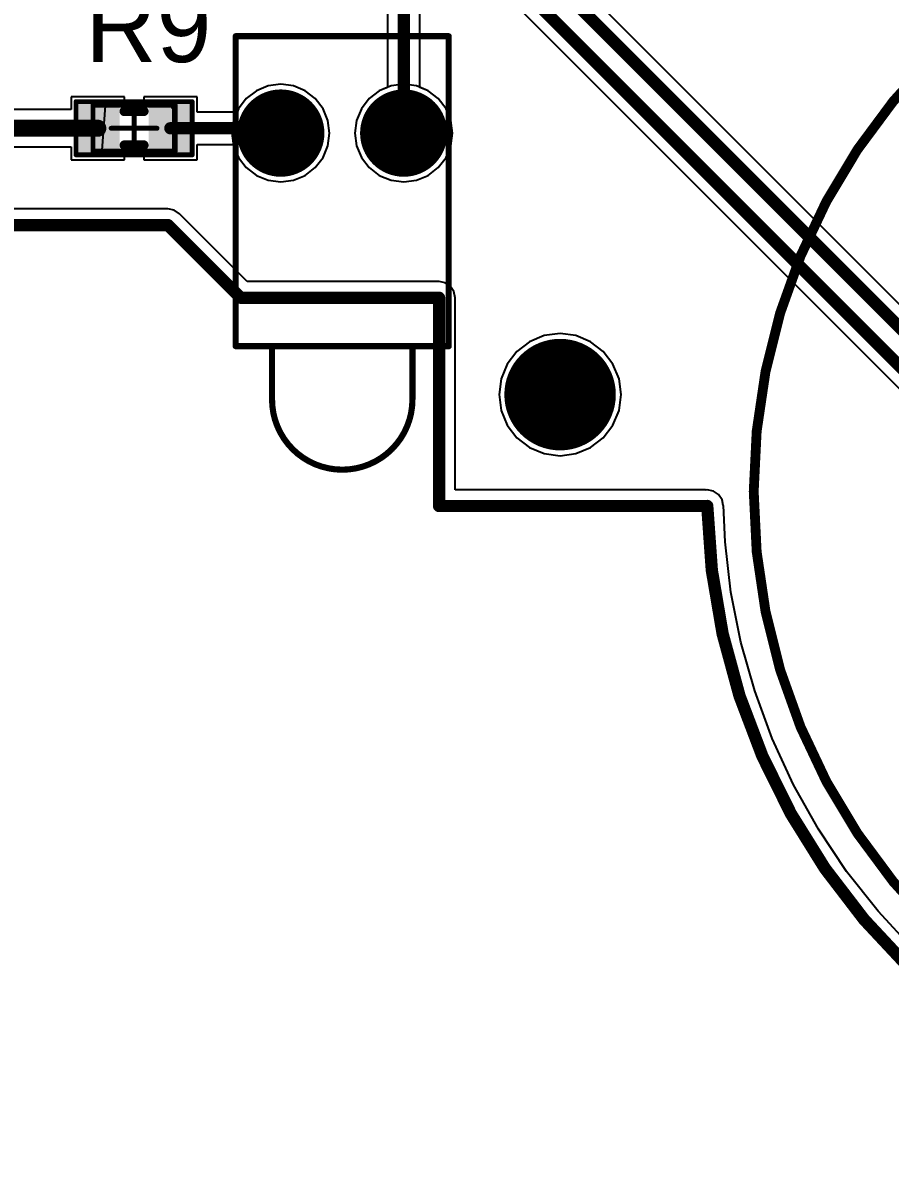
# Model space of a CAD drawing. Extents: x 2.14 to 5.34, y 1.83 to 4.04.
# Drawn here: x 3.52 to 4.225, y 1.83 to 2.755 of the extents above; entities that cross this region are included whole.
import ezdxf

# ---------------------------------------------------------------- set-up
doc = ezdxf.new("R2010")
doc.units = 0
for name, color, linetype in [('BOTTOMLAYER', 5, 'CONTINUOUS'), ('BOTTOMOVERLAY', 54, 'CONTINUOUS'), ('BOTTOMSOLDER', 6, 'CONTINUOUS'), ('KEEPOUTLAYER', 6, 'CONTINUOUS'), ('MECHANICAL13', 56, 'CONTINUOUS'), ('MECHANICAL15', 56, 'CONTINUOUS'), ('MULTILAYER', 9, 'CONTINUOUS'), ('PADHOLELAYER', 156, 'CONTINUOUS'), ('TOPLAYER', 1, 'CONTINUOUS'), ('TOPOVERLAY', 2, 'CONTINUOUS'), ('TOPPASTE', 8, 'CONTINUOUS'), ('TOPSOLDER', 216, 'CONTINUOUS'), ('VIAHOLELAYER', 16, 'CONTINUOUS')]:
    doc.layers.add(name, color=color, linetype=linetype)

msp = doc.modelspace()

# ---------------------------------------------------------------- linework, layer by layer
at = {"layer": 'BOTTOMLAYER'}
for p, q in [((3.573396, 3.116702), (4.601047, 2.089051)), ((4.371579, 2.387142), (3.809874, 2.948847)), ((3.842655, 2.702531), (3.842655, 2.820471)), ((3.816402, 2.815034), (3.816402, 2.702531)), ((3.719251, 2.703711), (3.709674, 2.699744)), ((3.729529, 2.705064), (3.719251, 2.703711)), ((3.739806, 2.703711), (3.729529, 2.705064)), ((3.749383, 2.699744), (3.739806, 2.703711)), ((3.816402, 2.702531), (3.809674, 2.699744)), ((3.849384, 2.699744), (3.842655, 2.702531)), ((3.70145, 2.693433), (3.695139, 2.685209)), ((3.709674, 2.699744), (3.70145, 2.693433)), ((3.757608, 2.693433), (3.749383, 2.699744)), ((3.763918, 2.685209), (3.757608, 2.693433)), ((3.80145, 2.693433), (3.795139, 2.685209)), ((3.809674, 2.699744), (3.80145, 2.693433)), ((3.857608, 2.693433), (3.849384, 2.699744)), ((3.863918, 2.685209), (3.857608, 2.693433)), ((3.695139, 2.685209), (3.691172, 2.675632)), ((3.767885, 2.675632), (3.763918, 2.685209)), ((3.795139, 2.685209), (3.791172, 2.675632)), ((3.867885, 2.675632), (3.863918, 2.685209)), ((3.691172, 2.675632), (3.689819, 2.665354)), ((3.769238, 2.665354), (3.767885, 2.675632)), ((3.791172, 2.675632), (3.789819, 2.665354)), ((3.869238, 2.665354), (3.867885, 2.675632)), ((3.689819, 2.665354), (3.691172, 2.655077)), ((3.767885, 2.655077), (3.769238, 2.665354)), ((3.789819, 2.665354), (3.791172, 2.655077)), ((3.867885, 2.655077), (3.869238, 2.665354)), ((3.691172, 2.655077), (3.695139, 2.6455)), ((3.763918, 2.6455), (3.767885, 2.655077)), ((3.791172, 2.655077), (3.795139, 2.6455)), ((3.863918, 2.6455), (3.867885, 2.655077)), ((3.695139, 2.6455), (3.70145, 2.637275)), ((3.757608, 2.637275), (3.763918, 2.6455)), ((3.795139, 2.6455), (3.80145, 2.637275)), ((3.857608, 2.637275), (3.863918, 2.6455)), ((3.70145, 2.637275), (3.709674, 2.630965)), ((3.749383, 2.630965), (3.757608, 2.637275)), ((3.80145, 2.637275), (3.809674, 2.630965)), ((3.849384, 2.630965), (3.857608, 2.637275)), ((3.709674, 2.630965), (3.719251, 2.626998)), ((3.719251, 2.626998), (3.729529, 2.625645)), ((3.729529, 2.625645), (3.739806, 2.626998)), ((3.739806, 2.626998), (3.749383, 2.630965)), ((3.809674, 2.630965), (3.819251, 2.626998)), ((3.819251, 2.626998), (3.829529, 2.625645)), ((3.829529, 2.625645), (3.839806, 2.626998)), ((3.839806, 2.626998), (3.849384, 2.630965)), ((3.637795, 2.603677), (3.427165, 2.603677)), ((3.642819, 2.602678), (3.637795, 2.603677)), ((3.647077, 2.599833), (3.642819, 2.602678)), ((3.702288, 2.544622), (3.647077, 2.599833)), ((3.858268, 2.544622), (3.702288, 2.544622)), ((3.863291, 2.543623), (3.858268, 2.544622)), ((3.867549, 2.540777), (3.863291, 2.543623)), ((3.870395, 2.536519), (3.867549, 2.540777)), ((3.871394, 2.531496), (3.870395, 2.536519)), ((3.871394, 2.375331), (3.871394, 2.531496)), ((3.943846, 2.500702), (3.931874, 2.495743)), ((3.956693, 2.502393), (3.943846, 2.500702)), ((3.96954, 2.500702), (3.956693, 2.502393)), ((3.981512, 2.495743), (3.96954, 2.500702)), ((3.921594, 2.487855), (3.913706, 2.477574)), ((3.931874, 2.495743), (3.921594, 2.487855)), ((3.991792, 2.487855), (3.981512, 2.495743)), ((3.99968, 2.477574), (3.991792, 2.487855)), ((3.913706, 2.477574), (3.908747, 2.465603)), ((4.004639, 2.465603), (3.99968, 2.477574)), ((3.908747, 2.465603), (3.907056, 2.452756)), ((4.00633, 2.452756), (4.004639, 2.465603)), ((3.907056, 2.452756), (3.908747, 2.439909)), ((4.004639, 2.439909), (4.00633, 2.452756)), ((3.908747, 2.439909), (3.913706, 2.427937)), ((3.99968, 2.427937), (4.004639, 2.439909)), ((3.913706, 2.427937), (3.921594, 2.417657)), ((3.991792, 2.417657), (3.99968, 2.427937)), ((3.921594, 2.417657), (3.931874, 2.409769)), ((3.981512, 2.409769), (3.991792, 2.417657)), ((3.931874, 2.409769), (3.943846, 2.40481)), ((3.943846, 2.40481), (3.956693, 2.403119)), ((3.956693, 2.403119), (3.96954, 2.40481)), ((3.96954, 2.40481), (3.981512, 2.409769)), ((4.074803, 2.375331), (3.871394, 2.375331)), ((4.075497, 2.375193), (4.074803, 2.375331)), ((4.076369, 2.375366), (4.075497, 2.375193)), ((4.081392, 2.374367), (4.076369, 2.375366)), ((4.08565, 2.371522), (4.081392, 2.374367)), ((4.088496, 2.367263), (4.08565, 2.371522)), ((4.089436, 2.362537), (4.088496, 2.367263)), ((4.089667, 2.362542), (4.089436, 2.362537)), ((4.09082, 2.333192), (4.089667, 2.362542)), ((4.095676, 2.292167), (4.09082, 2.333192)), ((4.103735, 2.251649), (4.095676, 2.292167)), ((4.114949, 2.211889), (4.103735, 2.251649)), ((4.129247, 2.17313), (4.114949, 2.211889)), ((4.146543, 2.135614), (4.129247, 2.17313)), ((4.166728, 2.09957), (4.146543, 2.135614)), ((4.18968, 2.06522), (4.166728, 2.09957)), ((4.215256, 2.032778), (4.18968, 2.06522)), ((4.243298, 2.002442), (4.215256, 2.032778))]:
    msp.add_line(p, q, dxfattribs=at)
at = {"layer": 'BOTTOMLAYER', "const_width": 0.01}
for points in [[(3.582677, 3.125984), (4.614173, 2.094488)], [(3.61811, 3.122047), (4.366142, 2.374016)], [(3.829529, 2.665354), (3.829529, 2.820471)]]:
    msp.add_lwpolyline(points, dxfattribs=at)
at = {"layer": 'BOTTOMLAYER'}
for points, const_width in [([(3.713781, 2.665354, 1), (3.745277, 2.665354, 1)], 0.031496), ([(3.813781, 2.665354, 1), (3.845277, 2.665354, 1)], 0.031496), ([(3.827029, 2.665354, 1), (3.832029, 2.665354, 1)], 0.005), ([(3.936024, 2.452756, 1), (3.977362, 2.452756, 1)], 0.041339)]:
    msp.add_lwpolyline(points, format="xyb", close=True, dxfattribs=dict(at, const_width=const_width))
at = {"layer": 'BOTTOMOVERLAY'}
for points, const_width in [([(5.114173, 2.374013, 1), (4.114173, 2.374013, 1)], 0.008), ([(3.691663, 2.744094, 1), (3.694163, 2.744094, 1)], 0.0025), ([(3.691663, 2.744094, 1), (3.694163, 2.744094, 1)], 0.0025), ([(3.864893, 2.744094, 1), (3.867393, 2.744094, 1)], 0.0025), ([(3.864893, 2.744094, 1), (3.867393, 2.744094, 1)], 0.0025), ([(3.691663, 2.492126, 1), (3.694163, 2.492126, 1)], 0.0025), ([(3.691663, 2.492126, 1), (3.694163, 2.492126, 1)], 0.0025), ([(3.721191, 2.492126, 1), (3.723691, 2.492126, 1)], 0.0025), ([(3.835365, 2.492126, 1), (3.837865, 2.492126, 1)], 0.0025), ([(3.864893, 2.492126, 1), (3.867393, 2.492126, 1)], 0.0025), ([(3.864893, 2.492126, 1), (3.867393, 2.492126, 1)], 0.0025), ([(3.721191, 2.448819, 1), (3.723691, 2.448819, 1)], 0.0025), ([(3.721191, 2.448818, 1), (3.723691, 2.448818, 1)], 0.0025), ([(3.835364, 2.448819, 1), (3.837864, 2.448819, 1)], 0.0025), ([(3.835365, 2.448818, 1), (3.837865, 2.448818, 1)], 0.0025), ([(4.112173, 2.374013, 1), (4.116173, 2.374013, 1)], 0.004)]:
    msp.add_lwpolyline(points, format="xyb", close=True, dxfattribs=dict(at, const_width=const_width))
at = {"layer": 'BOTTOMOVERLAY', "const_width": 0.005}
for points in [[(3.692913, 2.492126), (3.692913, 2.744094)], [(3.692913, 2.744094), (3.866143, 2.744094)], [(3.866143, 2.492126), (3.866143, 2.744094)], [(3.692913, 2.492126), (3.866143, 2.492126)], [(3.722441, 2.448818), (3.722441, 2.492126)], [(3.836615, 2.448818), (3.836615, 2.492126)]]:
    msp.add_lwpolyline(points, dxfattribs=at)
msp.add_lwpolyline([(3.836614, 2.448819, -1), (3.722441, 2.448819)], format="xyb", dxfattribs=at)
at = {"layer": 'BOTTOMSOLDER'}
for points, const_width in [([(3.711781, 2.665354, 1), (3.747277, 2.665354, 1)], 0.035496), ([(3.811781, 2.665354, 1), (3.847277, 2.665354, 1)], 0.035496), ([(3.934024, 2.452756, 1), (3.979362, 2.452756, 1)], 0.045339)]:
    msp.add_lwpolyline(points, format="xyb", close=True, dxfattribs=dict(at, const_width=const_width))
at = {"layer": 'KEEPOUTLAYER', "const_width": 0.01}
for points in [[(3.427165, 2.590551), (3.637795, 2.590551)], [(3.637795, 2.590551), (3.696851, 2.531496)], [(3.696851, 2.531496), (3.858268, 2.531496)], [(3.858268, 2.362205), (3.858268, 2.531496)], [(3.858268, 2.362205), (4.074803, 2.362205)]]:
    msp.add_lwpolyline(points, dxfattribs=at)
at = {"layer": 'KEEPOUTLAYER', "const_width": 0.005}
for points in [[(3.635295, 2.590551, 1), (3.640295, 2.590551, 1)], [(3.635295, 2.590551, 1), (3.640295, 2.590551, 1)], [(3.694351, 2.531496, 1), (3.69935, 2.531496, 1)], [(3.694351, 2.531496, 1), (3.69935, 2.531496, 1)], [(3.855768, 2.531496, 1), (3.860768, 2.531496, 1)], [(3.855768, 2.531496, 1), (3.860768, 2.531496, 1)], [(3.855768, 2.362205, 1), (3.860768, 2.362205, 1)], [(3.855768, 2.362205, 1), (3.860768, 2.362205, 1)], [(4.072303, 2.362205, 1), (4.077303, 2.362205, 1)], [(4.073869, 2.36224, 1), (4.078869, 2.36224, 1)]]:
    msp.add_lwpolyline(points, format="xyb", close=True, dxfattribs=at)
at = {"layer": 'KEEPOUTLAYER', "const_width": 0.01}
msp.add_lwpolyline([(5.130164, 2.214566, -0.849904), (4.076369, 2.36224)], format="xyb", dxfattribs=at)
at = {"layer": 'MECHANICAL13', "const_width": 0.003937}
for points in [[(3.576771, 2.687992), (3.643701, 2.687992)], [(3.576771, 2.65059), (3.576771, 2.687992)], [(3.643701, 2.65059), (3.643701, 2.687992)], [(3.576771, 2.65059), (3.643701, 2.65059)]]:
    msp.add_lwpolyline(points, dxfattribs=at)
at = {"layer": 'MECHANICAL13', "const_width": 0.001969}
for points in [[(3.575787, 2.687992, 1), (3.577755, 2.687992, 1)], [(3.575787, 2.687992, 1), (3.577755, 2.687992, 1)], [(3.642717, 2.687992, 1), (3.644685, 2.687992, 1)], [(3.642717, 2.687992, 1), (3.644685, 2.687992, 1)], [(3.575787, 2.65059, 1), (3.577755, 2.65059, 1)], [(3.575787, 2.65059, 1), (3.577755, 2.65059, 1)], [(3.642717, 2.65059, 1), (3.644685, 2.65059, 1)], [(3.642717, 2.65059, 1), (3.644685, 2.65059, 1)]]:
    msp.add_lwpolyline(points, format="xyb", close=True, dxfattribs=at)
at = {"layer": 'MECHANICAL15', "const_width": 0.003937}
for points in [[(3.562993, 2.690944), (3.657481, 2.690944)], [(3.562993, 2.647638), (3.562993, 2.690944)], [(3.657481, 2.647638), (3.657481, 2.690944)], [(3.610237, 2.65059), (3.610237, 2.687992)], [(3.591535, 2.669292), (3.628937, 2.669292)], [(3.562993, 2.647638), (3.657481, 2.647638)]]:
    msp.add_lwpolyline(points, dxfattribs=at)
at = {"layer": 'MECHANICAL15', "const_width": 0.001969}
for points in [[(3.562009, 2.690944, 1), (3.563977, 2.690944, 1)], [(3.562009, 2.690944, 1), (3.563977, 2.690944, 1)], [(3.656497, 2.690944, 1), (3.658465, 2.690944, 1)], [(3.656497, 2.690944, 1), (3.658465, 2.690944, 1)], [(3.609253, 2.687992, 1), (3.611221, 2.687992, 1)], [(3.590551, 2.669292, 1), (3.592519, 2.669292, 1)], [(3.627953, 2.669292, 1), (3.629921, 2.669292, 1)], [(3.562009, 2.647638, 1), (3.563977, 2.647638, 1)], [(3.562009, 2.647638, 1), (3.563977, 2.647638, 1)], [(3.609253, 2.65059, 1), (3.611221, 2.65059, 1)], [(3.656497, 2.647638, 1), (3.658465, 2.647638, 1)], [(3.656497, 2.647638, 1), (3.658465, 2.647638, 1)]]:
    msp.add_lwpolyline(points, format="xyb", close=True, dxfattribs=at)
at = {"layer": 'MULTILAYER'}
for points, const_width in [([(3.713781, 2.665354, 1), (3.745277, 2.665354, 1)], 0.031496), ([(3.813781, 2.665354, 1), (3.845277, 2.665354, 1)], 0.031496), ([(3.936024, 2.452756, 1), (3.977362, 2.452756, 1)], 0.041339)]:
    msp.add_lwpolyline(points, format="xyb", close=True, dxfattribs=dict(at, const_width=const_width))
at = {"layer": 'PADHOLELAYER', "const_width": 0.015748}
for points in [[(3.721655, 2.665354, 1), (3.737403, 2.665354, 1)], [(3.821655, 2.665354, 1), (3.837403, 2.665354, 1)]]:
    msp.add_lwpolyline(points, format="xyb", close=True, dxfattribs=at)
at = {"layer": 'TOPLAYER'}
for p, q in [((3.719251, 2.703711), (3.709674, 2.699744)), ((3.729529, 2.705064), (3.719251, 2.703711)), ((3.739806, 2.703711), (3.729529, 2.705064)), ((3.749383, 2.699744), (3.739806, 2.703711)), ((3.819251, 2.703711), (3.809674, 2.699744)), ((3.829529, 2.705064), (3.819251, 2.703711)), ((3.839806, 2.703711), (3.829529, 2.705064)), ((3.849384, 2.699744), (3.839806, 2.703711)), ((3.602363, 2.694883), (3.559056, 2.694883)), ((3.559056, 2.694883), (3.559056, 2.684426)), ((3.602363, 2.687401), (3.602363, 2.694883)), ((3.661417, 2.694883), (3.61811, 2.694883)), ((3.61811, 2.694883), (3.61811, 2.687401)), ((3.661417, 2.682418), (3.661417, 2.694883)), ((3.70145, 2.693433), (3.695139, 2.685209)), ((3.709674, 2.699744), (3.70145, 2.693433)), ((3.757608, 2.693433), (3.749383, 2.699744)), ((3.763918, 2.685209), (3.757608, 2.693433)), ((3.80145, 2.693433), (3.795139, 2.685209)), ((3.809674, 2.699744), (3.80145, 2.693433)), ((3.857608, 2.693433), (3.849384, 2.699744)), ((3.863918, 2.685209), (3.857608, 2.693433)), ((3.559056, 2.684426), (3.456352, 2.684426)), ((3.584252, 2.651575), (3.587008, 2.687401)), ((3.587008, 2.687401), (3.639764, 2.687401)), ((3.61811, 2.687401), (3.602363, 2.687401)), ((3.639764, 2.687401), (3.641732, 2.685433)), ((3.641732, 2.685433), (3.641732, 2.651575)), ((3.693983, 2.682418), (3.661417, 2.682418)), ((3.695139, 2.685209), (3.693983, 2.682418)), ((3.767885, 2.675632), (3.763918, 2.685209)), ((3.795139, 2.685209), (3.791172, 2.675632)), ((3.867885, 2.675632), (3.863918, 2.685209)), ((3.769238, 2.665354), (3.767885, 2.675632)), ((3.791172, 2.675632), (3.789819, 2.665354)), ((3.869238, 2.665354), (3.867885, 2.675632)), ((3.767885, 2.655077), (3.769238, 2.665354)), ((3.789819, 2.665354), (3.791172, 2.655077)), ((3.867885, 2.655077), (3.869238, 2.665354)), ((3.419655, 2.654159), (3.559056, 2.654159)), ((3.559056, 2.654159), (3.559056, 2.643702)), ((3.661417, 2.643702), (3.661417, 2.656166)), ((3.661417, 2.656166), (3.691029, 2.656166)), ((3.691029, 2.656166), (3.691172, 2.655077)), ((3.691172, 2.655077), (3.695139, 2.6455)), ((3.763918, 2.6455), (3.767885, 2.655077)), ((3.791172, 2.655077), (3.795139, 2.6455)), ((3.863918, 2.6455), (3.867885, 2.655077)), ((3.641732, 2.651575), (3.584252, 2.651575)), ((3.602363, 2.643702), (3.602363, 2.651575)), ((3.602363, 2.651575), (3.61811, 2.651575)), ((3.61811, 2.651575), (3.61811, 2.643702)), ((3.695139, 2.6455), (3.70145, 2.637275)), ((3.757608, 2.637275), (3.763918, 2.6455)), ((3.795139, 2.6455), (3.80145, 2.637275)), ((3.857608, 2.637275), (3.863918, 2.6455)), ((3.559056, 2.643702), (3.602363, 2.643702)), ((3.61811, 2.643702), (3.661417, 2.643702)), ((3.70145, 2.637275), (3.709674, 2.630965)), ((3.749383, 2.630965), (3.757608, 2.637275)), ((3.80145, 2.637275), (3.809674, 2.630965)), ((3.849384, 2.630965), (3.857608, 2.637275)), ((3.709674, 2.630965), (3.719251, 2.626998)), ((3.719251, 2.626998), (3.729529, 2.625645)), ((3.729529, 2.625645), (3.739806, 2.626998)), ((3.739806, 2.626998), (3.749383, 2.630965)), ((3.809674, 2.630965), (3.819251, 2.626998)), ((3.819251, 2.626998), (3.829529, 2.625645)), ((3.829529, 2.625645), (3.839806, 2.626998)), ((3.839806, 2.626998), (3.849384, 2.630965)), ((3.637795, 2.603677), (3.427165, 2.603677)), ((3.642819, 2.602678), (3.637795, 2.603677)), ((3.647077, 2.599833), (3.642819, 2.602678)), ((3.702288, 2.544622), (3.647077, 2.599833)), ((3.858268, 2.544622), (3.702288, 2.544622)), ((3.863291, 2.543623), (3.858268, 2.544622)), ((3.867549, 2.540777), (3.863291, 2.543623)), ((3.870395, 2.536519), (3.867549, 2.540777)), ((3.871394, 2.531496), (3.870395, 2.536519)), ((3.871394, 2.375331), (3.871394, 2.531496)), ((3.943846, 2.500702), (3.931874, 2.495743)), ((3.956693, 2.502393), (3.943846, 2.500702)), ((3.96954, 2.500702), (3.956693, 2.502393)), ((3.981512, 2.495743), (3.96954, 2.500702)), ((3.921594, 2.487855), (3.913706, 2.477574)), ((3.931874, 2.495743), (3.921594, 2.487855)), ((3.991792, 2.487855), (3.981512, 2.495743)), ((3.99968, 2.477574), (3.991792, 2.487855)), ((3.913706, 2.477574), (3.908747, 2.465603)), ((4.004639, 2.465603), (3.99968, 2.477574)), ((3.908747, 2.465603), (3.907056, 2.452756)), ((4.00633, 2.452756), (4.004639, 2.465603)), ((3.907056, 2.452756), (3.908747, 2.439909)), ((4.004639, 2.439909), (4.00633, 2.452756)), ((3.908747, 2.439909), (3.913706, 2.427937)), ((3.99968, 2.427937), (4.004639, 2.439909)), ((3.913706, 2.427937), (3.921594, 2.417657)), ((3.991792, 2.417657), (3.99968, 2.427937)), ((3.921594, 2.417657), (3.931874, 2.409769)), ((3.981512, 2.409769), (3.991792, 2.417657)), ((3.931874, 2.409769), (3.943846, 2.40481)), ((3.943846, 2.40481), (3.956693, 2.403119)), ((3.956693, 2.403119), (3.96954, 2.40481)), ((3.96954, 2.40481), (3.981512, 2.409769)), ((4.074803, 2.375331), (3.871394, 2.375331)), ((4.075497, 2.375193), (4.074803, 2.375331)), ((4.076369, 2.375366), (4.075497, 2.375193)), ((4.081392, 2.374367), (4.076369, 2.375366)), ((4.08565, 2.371522), (4.081392, 2.374367)), ((4.088496, 2.367263), (4.08565, 2.371522)), ((4.089436, 2.362537), (4.088496, 2.367263)), ((4.089667, 2.362542), (4.089436, 2.362537)), ((4.09082, 2.333192), (4.089667, 2.362542)), ((4.095676, 2.292167), (4.09082, 2.333192)), ((4.103735, 2.251649), (4.095676, 2.292167)), ((4.114949, 2.211889), (4.103735, 2.251649)), ((4.129247, 2.17313), (4.114949, 2.211889)), ((4.146543, 2.135614), (4.129247, 2.17313)), ((4.166728, 2.09957), (4.146543, 2.135614)), ((4.18968, 2.06522), (4.166728, 2.09957)), ((4.215256, 2.032778), (4.18968, 2.06522)), ((4.243298, 2.002442), (4.215256, 2.032778))]:
    msp.add_line(p, q, dxfattribs=at)
for points, const_width in [([(3.713781, 2.665354, 1), (3.745277, 2.665354, 1)], 0.031496), ([(3.813781, 2.665354, 1), (3.845277, 2.665354, 1)], 0.031496), ([(3.577225, 2.669292, 1), (3.584193, 2.669292, 1)], 0.006968), ([(3.637263, 2.669292, 1), (3.642263, 2.669292, 1)], 0.005), ([(3.725846, 2.669292, 1), (3.730846, 2.669292, 1)], 0.005), ([(3.725846, 2.669292, 1), (3.730846, 2.669292, 1)], 0.005), ([(3.725846, 2.669291, 1), (3.730847, 2.669291, 1)], 0.005), ([(3.936024, 2.452756, 1), (3.977362, 2.452756, 1)], 0.041339)]:
    msp.add_lwpolyline(points, format="xyb", close=True, dxfattribs=dict(at, const_width=const_width))
for points, const_width in [([(3.413387, 2.669292), (3.580709, 2.669292)], 0.013937), ([(3.639763, 2.669292), (3.728346, 2.669292)], 0.01), ([(3.728346, 2.669292), (3.728346, 2.669291)], 0.01)]:
    msp.add_lwpolyline(points, dxfattribs=dict(at, const_width=const_width))
for points in [[(3.594489, 2.651576), (3.594489, 2.687009), (3.56693, 2.651576), (3.56693, 2.687009)], [(3.653543, 2.651576), (3.653543, 2.687009), (3.625984, 2.651576), (3.625984, 2.687009)]]:
    msp.add_solid(points, dxfattribs=at)
at = {"layer": 'TOPOVERLAY', "const_width": 0.007874}
for points in [[(3.602363, 2.68307), (3.618111, 2.68307)], [(3.602363, 2.655512), (3.618111, 2.655512)]]:
    msp.add_lwpolyline(points, dxfattribs=at)
at = {"layer": 'TOPOVERLAY', "const_width": 0.003937}
for points in [[(3.600395, 2.68307, 1), (3.604332, 2.68307, 1)], [(3.616143, 2.68307, 1), (3.62008, 2.68307, 1)], [(3.600395, 2.655512, 1), (3.604332, 2.655512, 1)], [(3.616143, 2.655512, 1), (3.62008, 2.655512, 1)]]:
    msp.add_lwpolyline(points, format="xyb", close=True, dxfattribs=at)
at = {"layer": 'TOPPASTE'}
for points in [[(3.594489, 2.651576), (3.594489, 2.687009), (3.56693, 2.651576), (3.56693, 2.687009)], [(3.653543, 2.651576), (3.653543, 2.687009), (3.625984, 2.651576), (3.625984, 2.687009)]]:
    msp.add_solid(points, dxfattribs=at)
at = {"layer": 'TOPSOLDER'}
for points, const_width in [([(3.711781, 2.665354, 1), (3.747277, 2.665354, 1)], 0.035496), ([(3.811781, 2.665354, 1), (3.847277, 2.665354, 1)], 0.035496), ([(3.934024, 2.452756, 1), (3.979362, 2.452756, 1)], 0.045339)]:
    msp.add_lwpolyline(points, format="xyb", close=True, dxfattribs=dict(at, const_width=const_width))
for points in [[(3.598489, 2.647576), (3.598489, 2.691009), (3.56293, 2.647576), (3.56293, 2.691009)], [(3.657543, 2.647576), (3.657543, 2.691009), (3.621984, 2.647576), (3.621984, 2.691009)]]:
    msp.add_solid(points, dxfattribs=at)
at = {"layer": 'VIAHOLELAYER', "const_width": 0.041339}
msp.add_lwpolyline([(3.936024, 2.452756, 1), (3.977362, 2.452756, 1)], format="xyb", close=True, dxfattribs=at)

# ---------------------------------------------------------------- texts
at = {"layer": 'TOPOVERLAY'}
msp.add_text('R9', height=0.06, dxfattribs=at).set_placement((3.570567, 2.723071))

doc.saveas('drawing.dxf')
